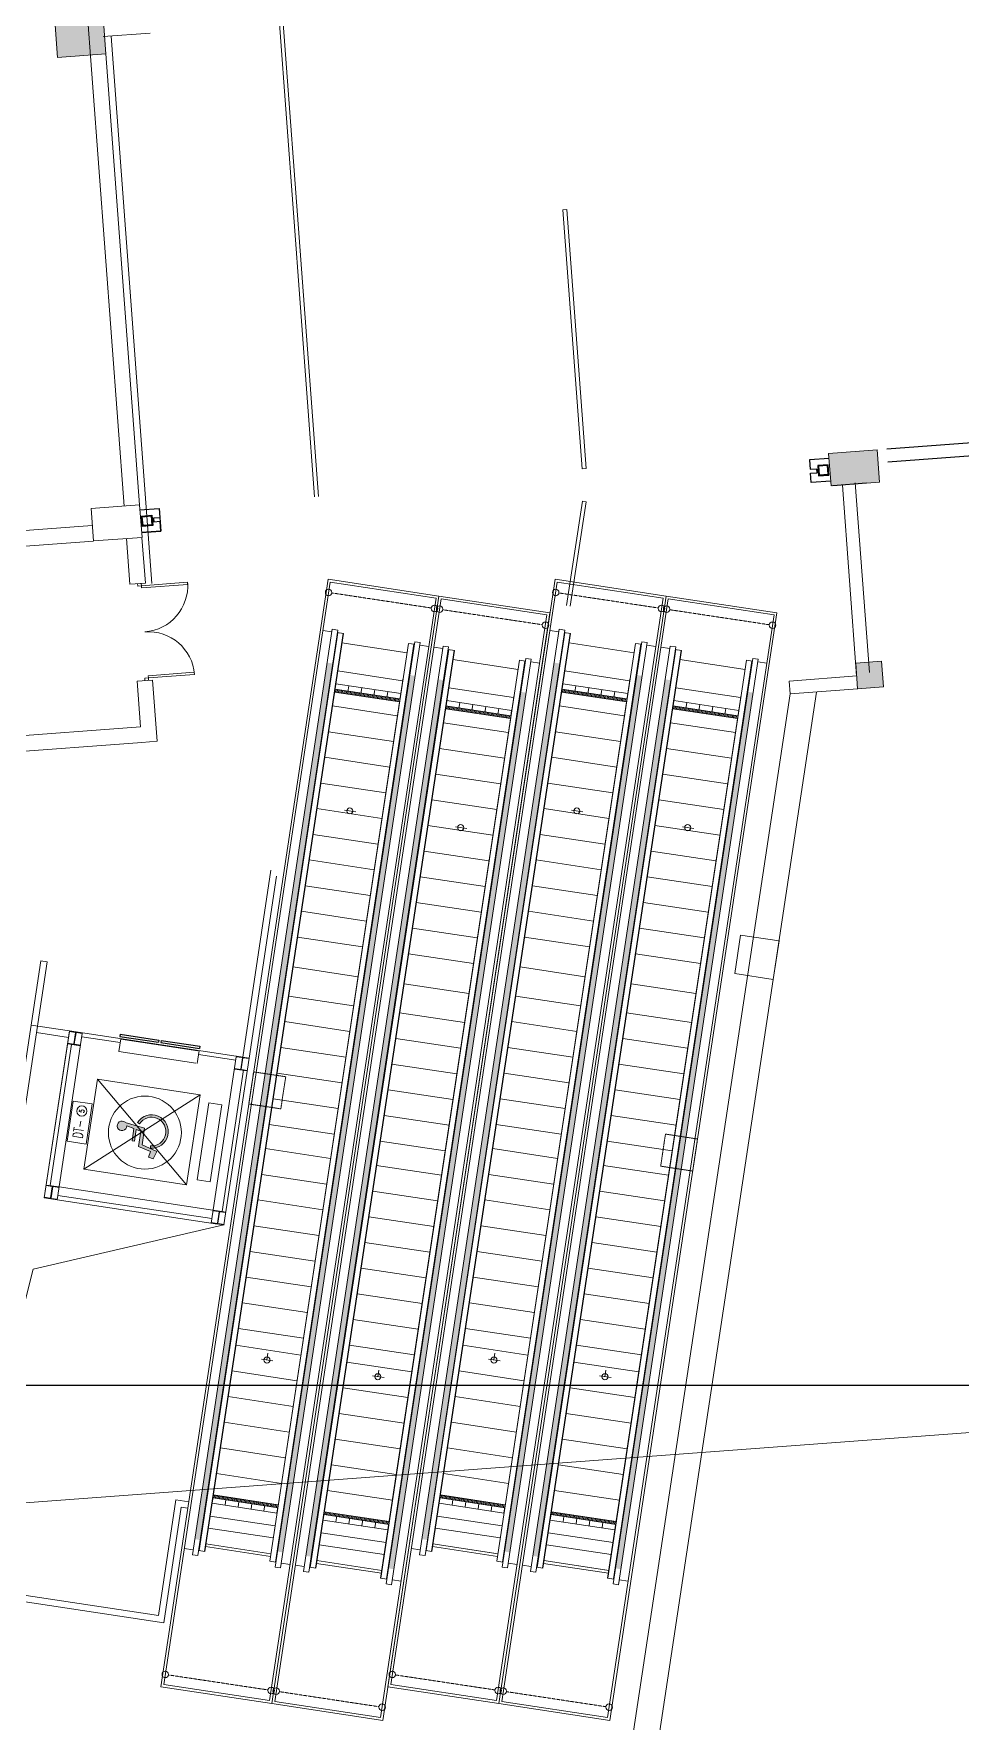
# Model space of a CAD drawing. Header units: millimetres. Extents: x 395197 to 699875, y 745 to 708816.
# Drawn here: x 426570 to 440865, y 585556 to 611573 of the extents above; entities that cross this region are included whole.
import ezdxf
from ezdxf.enums import TextEntityAlignment as Align

# ---------------------------------------------------------------- set-up
doc = ezdxf.new("R2010")
doc.units = ezdxf.units.MM
for name, pattern in [('DASH', [0.35, 0.25, -0.1]), ('DASHDOT2', [0.5, 0.25, -0.125, 0, -0.125]), ('DASHED', [0.75, 0.5, -0.25])]:
    doc.linetypes.add(name, pattern=pattern)
for name, color, linetype in [('0-修改新增', 2, 'Continuous'), ('DIM1', 102, 'Continuous'), ('EECOMM', 1, 'DASHDOT2'), ('ZX-铺地', 253, 'Continuous'), ('边界', 6, 'Continuous')]:
    doc.layers.add(name, color=color, linetype=linetype)
for name, color, linetype, lineweight in [('00插入红线', 7, 'Continuous', 9), ('1', 253, 'Continuous', 9), ('4', 4, 'Continuous', 9), ('ARDOOR', 252, 'Continuous', 9), ('AUDIT_D_110625132327-0', 4, 'Continuous', 9), ('COLUMN', 9, 'Continuous', 13), ('CONCRETE', 65, 'Continuous', 9), ('LATEX', 83, 'Continuous', 9), ('STEEL', 163, 'Continuous', 9), ('TEXT', 7, 'Continuous', 9), ('TRUSS', 53, 'Continuous', 9), ('WALL', 6, 'Continuous', 20), ('龙阳路站平剖面图0625$0$A-STRS', 50, 'Continuous', 9), ('龙阳路站平剖面图0625$0$FURNITUR', 252, 'Continuous', 9), ('龙阳路站平剖面图0625$0$填充', 25, 'Continuous', 9), ('龙阳路站平剖面图0625$0$建－墙体', 7, 'Continuous', 9)]:
    doc.layers.add(name, color=color, linetype=linetype, lineweight=lineweight)
doc.styles.add('_TCH_DIM', font='txt1.shx', dxfattribs={"bigfont": '@@hztxt.shx'})

# ---------------------------------------------------------------- blocks, each defined once
blk = doc.blocks.new('_FZHK')
blk.add_lwpolyline([(-0.5, -0.5), (0.5, -0.5), (0.5, 0.5), (-0.5, 0.5)], close=True)
blk = doc.blocks.new('AUD05D1S')
for p, q in [((-0.95, 0), (-0.95, 0.95)), ((-0.95, 0.95), (-0.904, 0.95)), ((-0.904, 0), (-0.904, 0.95)), ((0.95, 0.95), (0.904, 0.95)), ((0.904, 0), (0.904, 0.95)), ((0.95, 0), (0.95, 0.95)), ((-0.95, 0), (-0.904, 0)), ((0.95, 0), (0.904, 0))]:
    blk.add_line(p, q)
for points in [[(-1, 0), (-0.95, 0), (-0.95, -0.075), (-1, -0.075)], [(1, 0), (0.95, 0), (0.95, -0.075), (1, -0.075)]]:
    blk.add_lwpolyline(points)
for centre, start, end in [((-0.95, 0), 0, 90), ((0.95, 0), 90, 180)]:
    blk.add_arc(centre, 0.95, start, end)
blk = doc.blocks.new('SHUCHI')
at = {"layer": 'CONCRETE'}
for p, q in [((-129, 1011), (0, 1011)), ((-129, 991), (-84, 991)), ((-129, 971), (-84, 971)), ((-129, 950), (-84, 950)), ((-129, 930), (-84, 930)), ((-129, 910), (-84, 910)), ((-129, 890), (-84, 890)), ((-129, 869), (-84, 869)), ((-129, 849), (-84, 849)), ((-129, 829), (-84, 829)), ((-129, 809), (0, 809)), ((-129, 789), (-84, 789)), ((-84, 1011), (-84, 0)), ((-129, 768), (-84, 768)), ((-129, 748), (-84, 748)), ((-129, 728), (-84, 728)), ((-129, 708), (-84, 708)), ((-129, 687), (-84, 687)), ((-129, 667), (-84, 667)), ((-129, 647), (-84, 647)), ((-129, 627), (-84, 627)), ((-129, 607), (0, 607)), ((-129, 586), (-84, 586)), ((-129, 566), (-84, 566)), ((-129, 546), (-84, 546)), ((-129, 526), (-84, 526)), ((-129, 505), (-84, 505)), ((-129, 485), (-84, 485)), ((-129, 465), (-84, 465)), ((-129, 445), (-84, 445)), ((-129, 425), (-84, 425)), ((-129, 404), (0, 404)), ((-129, 384), (-84, 384)), ((-129, 364), (-84, 364)), ((-129, 344), (-84, 344)), ((-129, 324), (-84, 324)), ((-129, 303), (-84, 303)), ((-129, 283), (-84, 283)), ((-129, 263), (-84, 263)), ((-129, 243), (-84, 243)), ((-129, 222), (-84, 222)), ((-129, 202), (0, 202)), ((-129, 182), (-84, 182)), ((-129, 162), (-84, 162)), ((-129, 142), (-84, 142)), ((-129, 121), (-84, 121)), ((-129, 101), (-84, 101)), ((-129, 81), (-84, 81)), ((-129, 61), (-84, 61)), ((-129, 40), (-84, 40)), ((-129, 20), (-84, 20)), ((-129, 0), (0, 0))]:
    blk.add_line(p, q, dxfattribs=at)
at = {"layer": 'STEEL'}
for p, q in [((-129, 1011), (-129, 0)), ((0, 1011), (0, 0))]:
    blk.add_line(p, q, dxfattribs=at)
blk = doc.blocks.new('龙阳路站平剖面图0625$0$9')
at = {"layer": '龙阳路站平剖面图0625$0$填充', "linetype": 'Continuous'}
h = blk.add_hatch(color=256, dxfattribs=at)
h.paths.add_polyline_path([(63, 866), (10, 612), (-417, 612), (-417, 530), (-7, 530), (-42, 361), (-577, 361), (-685, -70), (-877, -28), (-918, -195), (-647, -278), (-501, 250), (83, 250), (178, 938, 4.631739)])
h.paths.add_polyline_path([(-491, -42), (-572, -49, 1.740436), (240, 522), (205, 448, -1.740436)])
at = {"layer": '龙阳路站平剖面图0625$0$FURNITUR'}
for p, q in [((-417, 530), (-417, 612)), ((-417, 612), (10, 612)), ((10, 612), (63, 866)), ((178, 938), (83, 250)), ((-685, -70), (-577, 361)), ((-501, 250), (-647, -278)), ((-577, 361), (-42, 361)), ((83, 250), (-501, 250)), ((-7, 530), (-417, 530)), ((-42, 361), (-7, 530)), ((-918, -195), (-877, -28)), ((-647, -278), (-918, -195)), ((-877, -28), (-685, -70))]:
    blk.add_line(p, q, dxfattribs=at)
at = {"layer": '龙阳路站平剖面图0625$0$FURNITUR', "linetype": 'Continuous'}
for p, q in [((240, 522), (205, 448)), ((-491, -42), (-572, -49))]:
    blk.add_line(p, q, dxfattribs=at)
at = {"layer": '龙阳路站平剖面图0625$0$FURNITUR'}
for centre, radius, start, end in [((42, 1029), 164, 326.33705, 277.60405), ((0, 0), 575, 184.87548, 65.35417), ((0, 0), 492, 184.87548, 65.35417)]:
    blk.add_arc(centre, radius, start, end, dxfattribs=at)
blk = doc.blocks.new('龙阳路站平剖面图0625$0$无障碍标')
at = {"layer": '龙阳路站平剖面图0625$0$建－墙体', "linetype": 'Continuous'}
blk.add_blockref('龙阳路站平剖面图0625$0$9', (0, 0), dxfattribs=at)
blk = doc.blocks.new('龙阳路站平剖面图0625$0$FASFSFD')
at = {"layer": '龙阳路站平剖面图0625$0$FURNITUR'}
blk.add_circle((-742531, -150831), 750, dxfattribs=at)
at = {"layer": '龙阳路站平剖面图0625$0$填充', "linetype": 'Continuous', "xscale": -0.5999999959021807, "yscale": 0.5999999963096343, "zscale": 0.6000000000003638}
blk.add_blockref('龙阳路站平剖面图0625$0$无障碍标', (-742573, -150963), dxfattribs=at)

msp = doc.modelspace()

# ---------------------------------------------------------------- hatches: boundary and pattern name
at = {"layer": 'COLUMN'}
for points in [[(426897, 611705), (427645, 611761), (427682, 611263), (426934, 611207)], [(438821, 605104), (439569, 605160), (439606, 604661), (438859, 604606)]]:
    msp.add_hatch(color=8, dxfattribs=at).paths.add_polyline_path(points)
at = {"layer": 'COLUMN', "extrusion": (-3.47712e-06, 4.65959e-05, 1)}
msp.add_hatch(color=8, dxfattribs=at).paths.add_polyline_path([(439268, 601478), (439238, 601877), (439637, 601907), (439666, 601508)])
msp.add_hatch(color=8, dxfattribs=at).paths.add_polyline_path([(439268, 601478), (439238, 601877), (439637, 601907), (439666, 601508)])
at = {"layer": 'DIM1'}
h = msp.add_hatch(color=252, dxfattribs=at)
h.paths.add_polyline_path([(430960, 600439), (431176, 601870), (431091, 601883), (430875, 600452)])
h.paths.add_polyline_path([(430231, 596185), (430316, 596172), (430960, 600439), (430875, 600452)])
h.paths.add_polyline_path([(429068, 588489), (429153, 588477), (430316, 596172), (430231, 596185)])
h.paths.add_polyline_path([(429068, 588489), (429052, 588378), (429137, 588365), (429153, 588477)])
h = msp.add_hatch(color=252, dxfattribs=at)
h.paths.add_polyline_path([(434459, 600439), (434675, 601870), (434590, 601883), (434374, 600452)])
h.paths.add_polyline_path([(433730, 596185), (433815, 596172), (434459, 600439), (434374, 600452)])
h.paths.add_polyline_path([(432568, 588489), (432653, 588477), (433815, 596172), (433730, 596185)])
h.paths.add_polyline_path([(432568, 588489), (432551, 588378), (432636, 588365), (432653, 588477)])
h = msp.add_hatch(color=252, dxfattribs=at)
h.paths.add_polyline_path([(432233, 600247), (432449, 601678), (432366, 601691), (432149, 600260)])
h.paths.add_polyline_path([(432233, 600247), (432149, 600260), (431505, 595992), (431588, 595980)])
h.paths.add_polyline_path([(430343, 588297), (430426, 588284), (431588, 595980), (431505, 595992)])
h.paths.add_polyline_path([(430409, 588173), (430426, 588284), (430343, 588297), (430326, 588185)])
h = msp.add_hatch(color=252, dxfattribs=at)
h.paths.add_polyline_path([(432671, 600181), (432887, 601612), (432802, 601625), (432586, 600194)])
h.paths.add_polyline_path([(431941, 595926), (432026, 595914), (432671, 600181), (432586, 600194)])
h.paths.add_polyline_path([(430779, 588231), (430864, 588218), (432026, 595914), (431941, 595926)])
h.paths.add_polyline_path([(430779, 588231), (430762, 588119), (430847, 588107), (430864, 588218)])
h = msp.add_hatch(color=252, dxfattribs=at)
h.paths.add_polyline_path([(435732, 600247), (435948, 601678), (435865, 601691), (435649, 600260)])
h.paths.add_polyline_path([(435732, 600247), (435649, 600260), (435004, 595992), (435088, 595980)])
h.paths.add_polyline_path([(433842, 588297), (433925, 588284), (435088, 595980), (435004, 595992)])
h.paths.add_polyline_path([(433909, 588173), (433925, 588284), (433842, 588297), (433825, 588185)])
h = msp.add_hatch(color=252, dxfattribs=at)
h.paths.add_polyline_path([(436170, 600181), (436386, 601612), (436301, 601625), (436085, 600194)])
h.paths.add_polyline_path([(435440, 595926), (435525, 595914), (436170, 600181), (436085, 600194)])
h.paths.add_polyline_path([(434278, 588231), (434363, 588218), (435525, 595914), (435440, 595926)])
h.paths.add_polyline_path([(434278, 588231), (434261, 588119), (434346, 588107), (434363, 588218)])
h = msp.add_hatch(color=252, dxfattribs=at)
h.paths.add_polyline_path([(433943, 599989), (434160, 601420), (434076, 601432), (433860, 600001)])
h.paths.add_polyline_path([(433943, 599989), (433860, 600001), (433216, 595734), (433299, 595721)])
h.paths.add_polyline_path([(432053, 588039), (432137, 588026), (433299, 595721), (433216, 595734)])
h.paths.add_polyline_path([(432120, 587914), (432137, 588026), (432053, 588039), (432037, 587927)])
h = msp.add_hatch(color=252, dxfattribs=at)
h.paths.add_polyline_path([(437443, 599989), (437659, 601420), (437575, 601432), (437359, 600001)])
h.paths.add_polyline_path([(437443, 599989), (437359, 600001), (436715, 595734), (436798, 595721)])
h.paths.add_polyline_path([(435553, 588039), (435636, 588026), (436798, 595721), (436715, 595734)])
h.paths.add_polyline_path([(435619, 587914), (435636, 588026), (435553, 588039), (435536, 587927)])

# ---------------------------------------------------------------- linework, layer by layer
at = {"color": 252}
for p, q in [((427902, 596157, 0), (427897, 596124, 0)), ((427897, 596124, 0), (428490, 596034, 0)), ((427902, 596157, 0), (428495, 596067, 0)), ((427912, 596088, 0), (429098, 595909, 0)), ((428495, 596067, 0), (428490, 596034, 0)), ((428535, 596061, 0), (428530, 596028, 0)), ((428535, 596061, 0), (429128, 595972, 0)), ((428530, 596028, 0), (429123, 595939, 0)), ((429128, 595972, 0), (429123, 595939, 0))]:
    msp.add_line(p, q, dxfattribs=at)
at = {"layer": '0-修改新增', "color": 3, "linetype": 'ByBlock', "elevation": 0}
for points in [[(455575, 606354), (439719, 605171)], [(455590, 606155), (439734, 604972)], [(438827, 605029), (438527, 605007), (438533, 604932), (438538, 604863), (438638, 604870), (438642, 604810)], [(438853, 604680), (438553, 604658), (438548, 604733), (438543, 604803), (438642, 604810), (438638, 604870)], [(428202, 604235), (428501, 604260), (428507, 604185), (428513, 604116), (428414, 604107), (428419, 604048)], [(428231, 603887), (428530, 603911), (428524, 603986), (428518, 604056), (428419, 604048), (428414, 604107)]]:
    msp.add_lwpolyline(points, dxfattribs=at)
for points in [[(438814, 604933), (438654, 604921), (438666, 604762), (438825, 604774)], [(438803, 604920), (438667, 604910), (438677, 604775), (438813, 604785)], [(428230, 604142), (428390, 604156), (428403, 603996), (428243, 603983)], [(428243, 604131), (428379, 604143), (428390, 604007), (428254, 603996)]]:
    msp.add_lwpolyline(points, close=True, dxfattribs=at)
at = {"layer": '00插入红线'}
msp.add_line((455622, 591112, 0), (413034, 587935, 0), dxfattribs=at)
at = {"layer": '1', "color": 252}
for centre in [(431114, 602964, 0), (434614, 602964, 0), (432746, 602718, 0), (432825, 602706, 0), (436245, 602718, 0), (436324, 602706, 0), (434457, 602459, 0), (437956, 602459, 0), (428597, 586293, 0), (432096, 586293, 0), (430228, 586046, 0), (430307, 586034, 0), (433727, 586046, 0), (433807, 586034, 0), (431939, 585788, 0), (435438, 585788, 0)]:
    msp.add_circle(centre, 50, dxfattribs=at)
at = {"layer": '4', "color": 2}
for p, q in [((430355, 611733, 0), (430899, 604437, 0)), ((430415, 611737, 0), (430959, 604442, 0)), ((434726, 608859, 0), (434786, 608864, 0)), ((435023, 604870, 0), (434726, 608859, 0)), ((435083, 604875, 0), (434786, 608864, 0)), ((435083, 604875, 0), (435023, 604870, 0)), ((434780, 602764, 0), (435025, 604370, 56)), ((435025, 604370, 56), (435084, 604361, 56)), ((434839, 602755, 0), (435084, 604361, 56))]:
    msp.add_line(p, q, dxfattribs=at)
at = {"layer": '4', "color": 2, "extrusion": (3.46158e-06, -4.65971e-05, 1)}
msp.add_line((427762, 611536, 0), (428391, 603104, -1), dxfattribs=at)
at = {"layer": '4', "color": 252}
for p, q in [((430225, 598685, 0), (429790, 595804, 0)), ((430312, 598591, 0), (429889, 595789, 0)), ((426732, 593637, 0), (427121, 596208, 0)), ((426732, 593637, 0), (427120, 596200, 0)), ((426930, 593607, 0), (427317, 596170, 0)), ((427121, 596208, 0), (427120, 596200, 0)), ((427120, 596200, 0), (427211, 596186, 0)), ((427121, 596208, 0), (429889, 595789, 0)), ((427318, 596178, 0), (427121, 596208, 0)), ((427215, 596180, 0), (427189, 596008, 0)), ((427195, 596007, 0), (427221, 596179, 0)), ((427226, 596183, 0), (427317, 596170, 0)), ((427310, 596118, 0), (427903, 596029, 0)), ((427317, 596170, 0), (427318, 596178, 0)), ((426822, 593825, 0), (427150, 596001, 0)), ((427092, 596018, 0), (427091, 596010, 0)), ((427091, 596010, 0), (427289, 595980, 0)), ((427183, 596004, 0), (427092, 596018, 0)), ((427290, 595988, 0), (427199, 596002, 0)), ((427289, 595980, 0), (427290, 595988, 0)), ((427882, 595890, 0), (429068, 595711, 0)), ((429109, 595847, 0), (429683, 595760, 0)), ((429303, 593248, 0), (429690, 595811, 0)), ((429501, 593219, 0), (429889, 595789, 0)), ((429692, 595819, 0), (429690, 595811, 0)), ((429690, 595811, 0), (429781, 595798, 0)), ((429889, 595789, 0), (429692, 595819, 0)), ((429786, 595792, 0), (429760, 595620, 0)), ((429766, 595619, 0), (429791, 595791, 0)), ((429797, 595795, 0), (429888, 595781, 0)), ((429888, 595781, 0), (429889, 595789, 0)), ((429472, 593425, 0), (429801, 595608, 0)), ((429663, 595629, 0), (429662, 595621, 0)), ((429662, 595621, 0), (429859, 595592, 0)), ((429754, 595616, 0), (429663, 595629, 0)), ((429861, 595600, 0), (429770, 595613, 0)), ((429859, 595592, 0), (429861, 595600, 0)), ((426762, 593834, 0), (426761, 593827, 0)), ((426761, 593827, 0), (426852, 593813, 0)), ((426960, 593805, 0), (426762, 593834, 0)), ((426856, 593807, 0), (426830, 593635, 0)), ((426836, 593634, 0), (426862, 593806, 0)), ((426868, 593810, 0), (426959, 593797, 0)), ((426959, 593797, 0), (426960, 593805, 0)), ((426960, 593805, 0), (429531, 593416, 0)), ((426734, 593645, 0), (426732, 593637, 0)), ((426732, 593637, 0), (426930, 593607, 0)), ((426825, 593631, 0), (426734, 593645, 0)), ((426931, 593615, 0), (426840, 593628, 0)), ((426930, 593607, 0), (426931, 593615, 0)), ((426930, 593607, 0), (429402, 593233, 0)), ((426940, 593674, 0), (429313, 593316, 0)), ((429333, 593446, 0), (429332, 593438, 0)), ((429531, 593416, 0), (429333, 593446, 0)), ((429305, 593256, 0), (429303, 593248, 0)), ((429303, 593248, 0), (429501, 593219, 0)), ((429395, 593243, 0), (429305, 593256, 0)), ((429332, 593438, 0), (429423, 593425, 0)), ((429427, 593419, 0), (429401, 593247, 0)), ((429407, 593246, 0), (429433, 593418, 0)), ((429502, 593226, 0), (429411, 593240, 0)), ((429439, 593422, 0), (429530, 593408, 0)), ((429501, 593219, 0), (429502, 593226, 0)), ((429530, 593408, 0), (429531, 593416, 0)), ((428760, 588982, 0), (428491, 587202, 0)), ((428844, 588868, 0), (428575, 587088, 0))]:
    msp.add_line(p, q, dxfattribs=at)
at = {"layer": '4', "color": 252, "elevation": 0}
for points in [[(459637, 534554), (435798, 550289), (435798, 585315), (438227, 601400)], [(460363, 534554), (436198, 550504), (436198, 585285), (438636, 601430)], [(426677, 597286), (425214, 587596), (428575, 587088)], [(426776, 597271), (425327, 587680), (428491, 587202)], [(426677, 597286), (426776, 597271)], [(426528, 596297), (427121, 596208)], [(426612, 596183), (427106, 596109)], [(427912, 596088), (427882, 595890)], [(429118, 595906), (429088, 595708)], [(428760, 588982), (428958, 588952)], [(428844, 588868), (428943, 588853)]]:
    msp.add_lwpolyline(points, dxfattribs=at)
at = {"layer": '4', "color": 252}
for centre, start, end in [((427210, 596181, 0), 351.4118, 81.4118), ((427226, 596179, 0), 81.4118, 171.4118), ((427184, 596009, 0), 261.4118, 351.4118), ((427200, 596006, 0), 171.4118, 261.4118), ((429781, 595793, 0), 351.4118, 81.4118), ((429796, 595790, 0), 81.4118, 171.4118), ((429755, 595621, 0), 261.4118, 351.4118), ((429770, 595618, 0), 171.4118, 261.4118), ((426851, 593808, 0), 351.4118, 81.4118), ((426867, 593805, 0), 81.4118, 171.4118), ((426825, 593636, 0), 261.4118, 351.4118), ((426841, 593633, 0), 171.4118, 261.4118), ((429396, 593248, 0), 261.4118, 351.4118), ((429412, 593245, 0), 171.4118, 261.4118), ((429422, 593420, 0), 351.4118, 81.4118), ((429438, 593417, 0), 81.4118, 171.4118)]:
    msp.add_arc(centre, 5, start, end, dxfattribs=at)
at = {"layer": 'AUDIT_D_110625132327-0', "color": 252, "elevation": 0}
msp.add_lwpolyline([(427178, 595128), (427085, 594509), (427376, 594465), (427469, 595084)], close=True, dxfattribs=at)
at = {"layer": 'AUDIT_D_110625132327-0', "color": 252}
msp.add_circle((427311, 594974, 0), 78.7, dxfattribs=at)
at = {"layer": 'COLUMN', "color": 8, "extrusion": (-3.47659e-06, 4.65959e-05, 1), "elevation": 25}
msp.add_lwpolyline([(439268, 601478), (439238, 601877), (439637, 601907), (439666, 601508), (439268, 601478)], dxfattribs=at)
msp.add_lwpolyline([(439268, 601478), (439238, 601877), (439637, 601907), (439666, 601508), (439268, 601478)], dxfattribs=at)
at = {"layer": 'CONCRETE', "color": 252}
for p, q in [((431225, 601558, 0), (432225, 601407, 0)), ((434724, 601558, 0), (435724, 601407, 0)), ((432936, 601299, 0), (433935, 601148, 0)), ((436435, 601299, 0), (437435, 601148, 0))]:
    msp.add_line(p, q, dxfattribs=at)
at = {"layer": 'CONCRETE', "color": 252, "elevation": 0}
for points in [[(431105, 603168), (432815, 602909), (430238, 585843), (428527, 586101)], [(434604, 603168), (436315, 602909), (433737, 585843), (432027, 586101)], [(432815, 602909), (434526, 602651), (431949, 585585), (430238, 585843)], [(436315, 602909), (438025, 602651), (435448, 585585), (433737, 585843)]]:
    msp.add_lwpolyline(points, close=True, dxfattribs=at)
at = {"layer": 'EECOMM', "color": 3, "linetype": 'ByBlock', "elevation": 0}
msp.add_lwpolyline([(428202, 604235), (428501, 604260), (428530, 603911), (428231, 603887)], dxfattribs=at)
at = {"layer": 'LATEX', "color": 252, "linetype": 'Continuous'}
for p, q in [((431169, 602397, 0), (429015, 588138, 0)), ((431254, 602384, 0), (429100, 588125, 0)), ((434668, 602397, 0), (432515, 588138, 0)), ((434753, 602384, 0), (432600, 588125, 0)), ((432527, 602192, 0), (430373, 587933, 0)), ((432879, 602139, 0), (430726, 587880, 0)), ((432964, 602126, 0), (430811, 587867, 0)), ((436026, 602192, 0), (433872, 587933, 0)), ((436379, 602139, 0), (434225, 587880, 0)), ((436464, 602126, 0), (434310, 587867, 0)), ((434237, 601934, 0), (432084, 587675, 0)), ((437736, 601934, 0), (435583, 587675, 0))]:
    msp.add_line(p, q, dxfattribs=at)
at = {"layer": 'LATEX', "color": 252}
for p, q in [((431169, 602397, 0), (431254, 602384, 0)), ((434668, 602397, 0), (434753, 602384, 0)), ((430290, 587946, 0), (432443, 602205, 0)), ((432443, 602205, 0), (432527, 602192, 0)), ((432527, 602192, 0), (432443, 602205, 0)), ((432879, 602139, 0), (432964, 602126, 0)), ((433789, 587946, 0), (435942, 602205, 0)), ((435942, 602205, 0), (436026, 602192, 0)), ((436026, 602192, 0), (435942, 602205, 0)), ((436379, 602139, 0), (436464, 602126, 0)), ((432000, 587687, 0), (434154, 601946, 0)), ((434154, 601946, 0), (434237, 601934, 0)), ((434237, 601934, 0), (434154, 601946, 0)), ((435500, 587687, 0), (437653, 601946, 0)), ((437653, 601946, 0), (437736, 601934, 0)), ((437736, 601934, 0), (437653, 601946, 0)), ((429015, 588138, 0), (429100, 588125, 0)), ((432515, 588138, 0), (432600, 588125, 0)), ((430373, 587933, 0), (430290, 587946, 0)), ((430726, 587880, 0), (430811, 587867, 0)), ((433872, 587933, 0), (433789, 587946, 0)), ((434225, 587880, 0), (434310, 587867, 0)), ((432084, 587675, 0), (432000, 587687, 0)), ((435583, 587675, 0), (435500, 587687, 0))]:
    msp.add_line(p, q, dxfattribs=at)
at = {"layer": 'STEEL', "color": 252}
for p, q in [((431254, 602344, 0), (429118, 588200, 0)), ((431026, 602378, 0), (431163, 602357, 0)), ((431248, 602345, 0), (431342, 602330, 0)), ((434753, 602344, 0), (432617, 588200, 0)), ((434525, 602378, 0), (434662, 602357, 0)), ((434747, 602345, 0), (434841, 602330, 0)), ((432430, 602166, 0), (430294, 588023, 0)), ((432965, 602085, 0), (430829, 587942, 0)), ((431320, 602188, 0), (432323, 602036, 0)), ((432345, 602179, 0), (432437, 602165, 0)), ((432521, 602152, 0), (432657, 602132, 0)), ((432737, 602120, 0), (432873, 602099, 0)), ((432958, 602086, 0), (433053, 602072, 0)), ((435929, 602166, 0), (433793, 588023, 0)), ((436464, 602085, 0), (434328, 587942, 0)), ((434820, 602188, 0), (435822, 602036, 0)), ((435844, 602179, 0), (435936, 602165, 0)), ((436020, 602152, 0), (436157, 602132, 0)), ((436236, 602120, 0), (436373, 602099, 0)), ((436458, 602086, 0), (436552, 602072, 0)), ((434140, 601908, 0), (432004, 587764, 0)), ((433031, 601930, 0), (434034, 601778, 0)), ((434055, 601921, 0), (434148, 601907, 0)), ((434231, 601894, 0), (434368, 601873, 0)), ((437639, 601908, 0), (435503, 587764, 0)), ((436530, 601930, 0), (437533, 601778, 0)), ((437554, 601921, 0), (437647, 601907, 0)), ((437730, 601894, 0), (437867, 601873, 0)), ((431255, 601755, 0), (432255, 601604, 0)), ((434754, 601755, 0), (435754, 601604, 0)), ((432966, 601497, 0), (433965, 601346, 0)), ((436465, 601497, 0), (437465, 601346, 0)), ((431173, 601215, 0), (432173, 601064, 0)), ((434673, 601215, 0), (435672, 601064, 0)), ((431114, 600819, 0), (432113, 600668, 0)), ((432884, 600957, 0), (433884, 600806, 0)), ((434613, 600819, 0), (435613, 600668, 0)), ((436383, 600957, 0), (437383, 600806, 0)), ((432824, 600561, 0), (433824, 600410, 0)), ((436324, 600561, 0), (437323, 600410, 0)), ((431054, 600424, 0), (432054, 600273, 0)), ((431054, 600424, 0), (432054, 600273, 0)), ((431054, 600424, 0), (432054, 600273, 0)), ((431054, 600424, 0), (432054, 600273, 0)), ((431054, 600424, 0), (432054, 600273, 0)), ((431054, 600424, 0), (432054, 600273, 0)), ((431054, 600424, 0), (432054, 600273, 0)), ((431054, 600424, 0), (432054, 600273, 0)), ((434553, 600424, 0), (435553, 600273, 0)), ((434553, 600424, 0), (435553, 600273, 0)), ((434553, 600424, 0), (435553, 600273, 0)), ((434553, 600424, 0), (435553, 600273, 0)), ((434553, 600424, 0), (435553, 600273, 0)), ((434553, 600424, 0), (435553, 600273, 0)), ((434553, 600424, 0), (435553, 600273, 0)), ((434553, 600424, 0), (435553, 600273, 0)), ((430994, 600028, 0), (431994, 599877, 0)), ((430994, 600028, 0), (431994, 599877, 0)), ((430994, 600028, 0), (431994, 599877, 0)), ((430994, 600028, 0), (431994, 599877, 0)), ((432765, 600166, 0), (433764, 600015, 0)), ((432765, 600166, 0), (433764, 600015, 0)), ((432765, 600166, 0), (433764, 600015, 0)), ((432765, 600166, 0), (433764, 600015, 0)), ((432765, 600166, 0), (433764, 600015, 0)), ((432765, 600166, 0), (433764, 600015, 0)), ((432765, 600166, 0), (433764, 600015, 0)), ((432765, 600166, 0), (433764, 600015, 0)), ((434494, 600028, 0), (435493, 599877, 0)), ((434494, 600028, 0), (435493, 599877, 0)), ((434494, 600028, 0), (435493, 599877, 0)), ((434494, 600028, 0), (435493, 599877, 0)), ((436264, 600166, 0), (437263, 600015, 0)), ((436264, 600166, 0), (437263, 600015, 0)), ((436264, 600166, 0), (437263, 600015, 0)), ((436264, 600166, 0), (437263, 600015, 0)), ((436264, 600166, 0), (437263, 600015, 0)), ((436264, 600166, 0), (437263, 600015, 0)), ((436264, 600166, 0), (437263, 600015, 0)), ((436264, 600166, 0), (437263, 600015, 0)), ((432705, 599770, 0), (433705, 599619, 0)), ((432705, 599770, 0), (433705, 599619, 0)), ((432705, 599770, 0), (433705, 599619, 0)), ((432705, 599770, 0), (433705, 599619, 0)), ((436204, 599770, 0), (437204, 599619, 0)), ((436204, 599770, 0), (437204, 599619, 0)), ((436204, 599770, 0), (437204, 599619, 0)), ((436204, 599770, 0), (437204, 599619, 0)), ((430935, 599633, 0), (431934, 599482, 0)), ((434434, 599633, 0), (435433, 599482, 0)), ((430875, 599237, 0), (431874, 599086, 0)), ((430875, 599237, 0), (431874, 599086, 0)), ((430875, 599237, 0), (431874, 599086, 0)), ((430875, 599237, 0), (431874, 599086, 0)), ((430875, 599237, 0), (431874, 599086, 0)), ((430875, 599237, 0), (431874, 599086, 0)), ((430875, 599237, 0), (431874, 599086, 0)), ((430875, 599237, 0), (431874, 599086, 0)), ((432645, 599375, 0), (433645, 599224, 0)), ((434374, 599237, 0), (435374, 599086, 0)), ((434374, 599237, 0), (435374, 599086, 0)), ((434374, 599237, 0), (435374, 599086, 0)), ((434374, 599237, 0), (435374, 599086, 0)), ((434374, 599237, 0), (435374, 599086, 0)), ((434374, 599237, 0), (435374, 599086, 0)), ((434374, 599237, 0), (435374, 599086, 0)), ((434374, 599237, 0), (435374, 599086, 0)), ((436144, 599375, 0), (437144, 599224, 0)), ((432585, 598979, 0), (433585, 598828, 0)), ((432585, 598979, 0), (433585, 598828, 0)), ((432585, 598979, 0), (433585, 598828, 0)), ((432585, 598979, 0), (433585, 598828, 0)), ((432585, 598979, 0), (433585, 598828, 0)), ((432585, 598979, 0), (433585, 598828, 0)), ((432585, 598979, 0), (433585, 598828, 0)), ((432585, 598979, 0), (433585, 598828, 0)), ((436085, 598979, 0), (437084, 598828, 0)), ((436085, 598979, 0), (437084, 598828, 0)), ((436085, 598979, 0), (437084, 598828, 0)), ((436085, 598979, 0), (437084, 598828, 0)), ((436085, 598979, 0), (437084, 598828, 0)), ((436085, 598979, 0), (437084, 598828, 0)), ((436085, 598979, 0), (437084, 598828, 0)), ((436085, 598979, 0), (437084, 598828, 0)), ((430815, 598842, 0), (431815, 598691, 0)), ((430815, 598842, 0), (431815, 598691, 0)), ((430815, 598842, 0), (431815, 598691, 0)), ((430815, 598842, 0), (431815, 598691, 0)), ((434314, 598842, 0), (435314, 598691, 0)), ((434314, 598842, 0), (435314, 598691, 0)), ((434314, 598842, 0), (435314, 598691, 0)), ((434314, 598842, 0), (435314, 598691, 0)), ((430755, 598446, 0), (431755, 598295, 0)), ((430755, 598446, 0), (431755, 598295, 0)), ((430755, 598446, 0), (431755, 598295, 0)), ((430755, 598446, 0), (431755, 598295, 0)), ((432526, 598584, 0), (433525, 598433, 0)), ((432526, 598584, 0), (433525, 598433, 0)), ((432526, 598584, 0), (433525, 598433, 0)), ((432526, 598584, 0), (433525, 598433, 0)), ((434255, 598446, 0), (435254, 598295, 0)), ((434255, 598446, 0), (435254, 598295, 0)), ((434255, 598446, 0), (435254, 598295, 0)), ((434255, 598446, 0), (435254, 598295, 0)), ((436025, 598584, 0), (437025, 598433, 0)), ((436025, 598584, 0), (437025, 598433, 0)), ((436025, 598584, 0), (437025, 598433, 0)), ((436025, 598584, 0), (437025, 598433, 0)), ((432466, 598188, 0), (433466, 598037, 0)), ((432466, 598188, 0), (433466, 598037, 0)), ((432466, 598188, 0), (433466, 598037, 0)), ((432466, 598188, 0), (433466, 598037, 0)), ((435965, 598188, 0), (436965, 598037, 0)), ((435965, 598188, 0), (436965, 598037, 0)), ((435965, 598188, 0), (436965, 598037, 0)), ((435965, 598188, 0), (436965, 598037, 0)), ((430696, 598051, 0), (431695, 597900, 0)), ((430696, 598051, 0), (431695, 597900, 0)), ((430696, 598051, 0), (431695, 597900, 0)), ((430696, 598051, 0), (431695, 597900, 0)), ((434195, 598051, 0), (435195, 597900, 0)), ((434195, 598051, 0), (435195, 597900, 0)), ((434195, 598051, 0), (435195, 597900, 0)), ((434195, 598051, 0), (435195, 597900, 0)), ((430636, 597655, 0), (431636, 597504, 0)), ((430636, 597655, 0), (431636, 597504, 0)), ((430636, 597655, 0), (431636, 597504, 0)), ((430636, 597655, 0), (431636, 597504, 0)), ((432406, 597793, 0), (433406, 597642, 0)), ((432406, 597793, 0), (433406, 597642, 0)), ((432406, 597793, 0), (433406, 597642, 0)), ((432406, 597793, 0), (433406, 597642, 0)), ((434135, 597655, 0), (435135, 597504, 0)), ((434135, 597655, 0), (435135, 597504, 0)), ((434135, 597655, 0), (435135, 597504, 0)), ((434135, 597655, 0), (435135, 597504, 0)), ((435905, 597793, 0), (436905, 597642, 0)), ((435905, 597793, 0), (436905, 597642, 0)), ((435905, 597793, 0), (436905, 597642, 0)), ((435905, 597793, 0), (436905, 597642, 0)), ((432346, 597397, 0), (433346, 597246, 0)), ((432346, 597397, 0), (433346, 597246, 0)), ((432346, 597397, 0), (433346, 597246, 0)), ((432346, 597397, 0), (433346, 597246, 0)), ((435846, 597397, 0), (436845, 597246, 0)), ((435846, 597397, 0), (436845, 597246, 0)), ((435846, 597397, 0), (436845, 597246, 0)), ((435846, 597397, 0), (436845, 597246, 0)), ((430566, 597195, 0), (431566, 597044, 0)), ((430566, 597195, 0), (431566, 597044, 0)), ((430566, 597195, 0), (431566, 597044, 0)), ((430566, 597195, 0), (431566, 597044, 0)), ((434066, 597195, 0), (435065, 597044, 0)), ((434066, 597195, 0), (435065, 597044, 0)), ((434066, 597195, 0), (435065, 597044, 0)), ((434066, 597195, 0), (435065, 597044, 0)), ((432277, 596936, 0), (433277, 596785, 0)), ((432277, 596936, 0), (433277, 596785, 0)), ((432277, 596936, 0), (433277, 596785, 0)), ((432277, 596936, 0), (433277, 596785, 0)), ((435776, 596936, 0), (436776, 596785, 0)), ((435776, 596936, 0), (436776, 596785, 0)), ((435776, 596936, 0), (436776, 596785, 0)), ((435776, 596936, 0), (436776, 596785, 0)), ((430499, 596746, 0), (431498, 596595, 0)), ((430499, 596746, 0), (431498, 596595, 0)), ((430499, 596746, 0), (431498, 596595, 0)), ((430499, 596746, 0), (431498, 596595, 0)), ((433998, 596746, 0), (434997, 596595, 0)), ((433998, 596746, 0), (434997, 596595, 0)), ((433998, 596746, 0), (434997, 596595, 0)), ((433998, 596746, 0), (434997, 596595, 0)), ((430439, 596351, 0), (431438, 596200, 0)), ((430439, 596351, 0), (431438, 596200, 0)), ((430439, 596351, 0), (431438, 596200, 0)), ((430439, 596351, 0), (431438, 596200, 0)), ((432209, 596488, 0), (433209, 596337, 0)), ((432209, 596488, 0), (433209, 596337, 0)), ((432209, 596488, 0), (433209, 596337, 0)), ((432209, 596488, 0), (433209, 596337, 0)), ((433938, 596351, 0), (434938, 596200, 0)), ((433938, 596351, 0), (434938, 596200, 0)), ((433938, 596351, 0), (434938, 596200, 0)), ((433938, 596351, 0), (434938, 596200, 0)), ((435708, 596488, 0), (436708, 596337, 0)), ((435708, 596488, 0), (436708, 596337, 0)), ((435708, 596488, 0), (436708, 596337, 0)), ((435708, 596488, 0), (436708, 596337, 0)), ((432149, 596092, 0), (433149, 595941, 0)), ((432149, 596092, 0), (433149, 595941, 0)), ((432149, 596092, 0), (433149, 595941, 0)), ((432149, 596092, 0), (433149, 595941, 0)), ((435649, 596092, 0), (436648, 595941, 0)), ((435649, 596092, 0), (436648, 595941, 0)), ((435649, 596092, 0), (436648, 595941, 0)), ((435649, 596092, 0), (436648, 595941, 0)), ((430379, 595955, 0), (431379, 595804, 0)), ((430379, 595955, 0), (431379, 595804, 0)), ((430379, 595955, 0), (431379, 595804, 0)), ((430379, 595955, 0), (431379, 595804, 0)), ((433878, 595955, 0), (434878, 595804, 0)), ((433878, 595955, 0), (434878, 595804, 0)), ((433878, 595955, 0), (434878, 595804, 0)), ((433878, 595955, 0), (434878, 595804, 0)), ((430319, 595559, 0), (431319, 595409, 0)), ((430319, 595559, 0), (431319, 595409, 0)), ((430319, 595559, 0), (431319, 595409, 0)), ((430319, 595559, 0), (431319, 595409, 0)), ((430319, 595559, 0), (431319, 595409, 0)), ((430319, 595559, 0), (431319, 595409, 0)), ((430319, 595559, 0), (431319, 595409, 0)), ((430319, 595559, 0), (431319, 595409, 0)), ((432090, 595697, 0), (433089, 595546, 0)), ((432090, 595697, 0), (433089, 595546, 0)), ((432090, 595697, 0), (433089, 595546, 0)), ((432090, 595697, 0), (433089, 595546, 0)), ((433819, 595559, 0), (434818, 595409, 0)), ((433819, 595559, 0), (434818, 595409, 0)), ((433819, 595559, 0), (434818, 595409, 0)), ((433819, 595559, 0), (434818, 595409, 0)), ((433819, 595559, 0), (434818, 595409, 0)), ((433819, 595559, 0), (434818, 595409, 0)), ((433819, 595559, 0), (434818, 595409, 0)), ((433819, 595559, 0), (434818, 595409, 0)), ((435589, 595697, 0), (436589, 595546, 0)), ((435589, 595697, 0), (436589, 595546, 0)), ((435589, 595697, 0), (436589, 595546, 0)), ((435589, 595697, 0), (436589, 595546, 0)), ((432030, 595301, 0), (433030, 595150, 0)), ((432030, 595301, 0), (433030, 595150, 0)), ((432030, 595301, 0), (433030, 595150, 0)), ((432030, 595301, 0), (433030, 595150, 0)), ((432030, 595301, 0), (433030, 595150, 0)), ((432030, 595301, 0), (433030, 595150, 0)), ((432030, 595301, 0), (433030, 595150, 0)), ((432030, 595301, 0), (433030, 595150, 0)), ((435529, 595301, 0), (436529, 595150, 0)), ((435529, 595301, 0), (436529, 595150, 0)), ((435529, 595301, 0), (436529, 595150, 0)), ((435529, 595301, 0), (436529, 595150, 0)), ((435529, 595301, 0), (436529, 595150, 0)), ((435529, 595301, 0), (436529, 595150, 0)), ((435529, 595301, 0), (436529, 595150, 0)), ((435529, 595301, 0), (436529, 595150, 0)), ((430260, 595164, 0), (431259, 595013, 0)), ((430260, 595164, 0), (431259, 595013, 0)), ((430260, 595164, 0), (431259, 595013, 0)), ((430260, 595164, 0), (431259, 595013, 0)), ((433759, 595164, 0), (434759, 595013, 0)), ((433759, 595164, 0), (434759, 595013, 0)), ((433759, 595164, 0), (434759, 595013, 0)), ((433759, 595164, 0), (434759, 595013, 0)), ((430200, 594768, 0), (431200, 594617, 0)), ((431970, 594906, 0), (432970, 594755, 0)), ((431970, 594906, 0), (432970, 594755, 0)), ((431970, 594906, 0), (432970, 594755, 0)), ((431970, 594906, 0), (432970, 594755, 0)), ((433699, 594768, 0), (434699, 594617, 0)), ((435469, 594906, 0), (436469, 594755, 0)), ((435469, 594906, 0), (436469, 594755, 0)), ((435469, 594906, 0), (436469, 594755, 0)), ((435469, 594906, 0), (436469, 594755, 0)), ((431910, 594510, 0), (432910, 594359, 0)), ((435410, 594510, 0), (436409, 594359, 0)), ((430143, 594394, 0), (431143, 594243, 0)), ((433643, 594394, 0), (434642, 594243, 0)), ((430084, 593998, 0), (431083, 593847, 0)), ((431854, 594135, 0), (432854, 593984, 0)), ((433583, 593998, 0), (434582, 593847, 0)), ((435353, 594135, 0), (436353, 593984, 0)), ((431794, 593740, 0), (432794, 593589, 0)), ((435293, 593740, 0), (436293, 593589, 0)), ((430024, 593603, 0), (431023, 593452, 0)), ((433523, 593603, 0), (434523, 593452, 0)), ((429964, 593207, 0), (430964, 593056, 0)), ((431734, 593344, 0), (432734, 593193, 0)), ((433463, 593207, 0), (434463, 593056, 0)), ((435234, 593344, 0), (436233, 593193, 0)), ((431675, 592949, 0), (432674, 592798, 0)), ((435174, 592949, 0), (436174, 592798, 0)), ((429904, 592812, 0), (430904, 592661, 0)), ((433404, 592812, 0), (434403, 592661, 0)), ((429845, 592416, 0), (430844, 592265, 0)), ((429845, 592416, 0), (430844, 592265, 0)), ((429845, 592416, 0), (430844, 592265, 0)), ((431615, 592553, 0), (432615, 592402, 0)), ((433344, 592416, 0), (434344, 592265, 0)), ((433344, 592416, 0), (434344, 592265, 0)), ((433344, 592416, 0), (434344, 592265, 0)), ((435114, 592553, 0), (436114, 592402, 0)), ((431555, 592158, 0), (432555, 592007, 0)), ((431555, 592158, 0), (432555, 592007, 0)), ((431555, 592158, 0), (432555, 592007, 0)), ((435054, 592158, 0), (436054, 592007, 0)), ((435054, 592158, 0), (436054, 592007, 0)), ((435054, 592158, 0), (436054, 592007, 0)), ((429785, 592021, 0), (430785, 591870, 0)), ((429785, 592021, 0), (430785, 591870, 0)), ((429785, 592021, 0), (430785, 591870, 0)), ((433284, 592021, 0), (434284, 591870, 0)), ((433284, 592021, 0), (434284, 591870, 0)), ((433284, 592021, 0), (434284, 591870, 0)), ((429725, 591625, 0), (430725, 591474, 0)), ((431495, 591762, 0), (432495, 591611, 0)), ((431495, 591762, 0), (432495, 591611, 0)), ((431495, 591762, 0), (432495, 591611, 0)), ((433224, 591625, 0), (434224, 591474, 0)), ((434995, 591762, 0), (435994, 591611, 0)), ((434995, 591762, 0), (435994, 591611, 0)), ((434995, 591762, 0), (435994, 591611, 0)), ((429686, 591365, 0), (430685, 591214, 0)), ((429686, 591365, 0), (430685, 591214, 0)), ((429686, 591365, 0), (430685, 591214, 0)), ((431436, 591367, 0), (432435, 591216, 0)), ((433185, 591365, 0), (434185, 591214, 0)), ((433185, 591365, 0), (434185, 591214, 0)), ((433185, 591365, 0), (434185, 591214, 0)), ((434935, 591367, 0), (435935, 591216, 0)), ((431396, 591106, 0), (432396, 590955, 0)), ((431396, 591106, 0), (432396, 590955, 0)), ((431396, 591106, 0), (432396, 590955, 0)), ((434896, 591106, 0), (435895, 590955, 0)), ((434896, 591106, 0), (435895, 590955, 0)), ((434896, 591106, 0), (435895, 590955, 0)), ((429626, 590969, 0), (430626, 590818, 0)), ((429626, 590969, 0), (430626, 590818, 0)), ((433125, 590969, 0), (434125, 590818, 0)), ((433125, 590969, 0), (434125, 590818, 0)), ((431337, 590711, 0), (432336, 590560, 0)), ((431337, 590711, 0), (432336, 590560, 0)), ((434836, 590711, 0), (435836, 590560, 0)), ((434836, 590711, 0), (435836, 590560, 0)), ((429566, 590574, 0), (430566, 590423, 0)), ((429566, 590574, 0), (430566, 590423, 0)), ((429566, 590574, 0), (430566, 590423, 0)), ((433066, 590574, 0), (434065, 590423, 0)), ((433066, 590574, 0), (434065, 590423, 0)), ((433066, 590574, 0), (434065, 590423, 0)), ((429507, 590178, 0), (430506, 590027, 0)), ((429507, 590178, 0), (430506, 590027, 0)), ((429507, 590178, 0), (430506, 590027, 0)), ((431277, 590315, 0), (432277, 590164, 0)), ((431277, 590315, 0), (432277, 590164, 0)), ((431277, 590315, 0), (432277, 590164, 0)), ((433006, 590178, 0), (434006, 590027, 0)), ((433006, 590178, 0), (434006, 590027, 0)), ((433006, 590178, 0), (434006, 590027, 0)), ((434776, 590315, 0), (435776, 590164, 0)), ((434776, 590315, 0), (435776, 590164, 0)), ((434776, 590315, 0), (435776, 590164, 0)), ((431217, 589920, 0), (432217, 589769, 0)), ((431217, 589920, 0), (432217, 589769, 0)), ((431217, 589920, 0), (432217, 589769, 0)), ((434716, 589920, 0), (435716, 589769, 0)), ((434716, 589920, 0), (435716, 589769, 0)), ((434716, 589920, 0), (435716, 589769, 0)), ((429447, 589783, 0), (430447, 589632, 0)), ((429447, 589783, 0), (430447, 589632, 0)), ((432946, 589783, 0), (433946, 589632, 0)), ((432946, 589783, 0), (433946, 589632, 0)), ((429387, 589387, 0), (430387, 589236, 0)), ((429387, 589387, 0), (430387, 589236, 0)), ((431157, 589524, 0), (432157, 589373, 0)), ((431157, 589524, 0), (432157, 589373, 0)), ((432886, 589387, 0), (433886, 589236, 0)), ((432886, 589387, 0), (433886, 589236, 0)), ((434657, 589524, 0), (435656, 589373, 0)), ((434657, 589524, 0), (435656, 589373, 0)), ((429337, 589057, 0), (430337, 588906, 0)), ((429337, 589057, 0), (430337, 588906, 0)), ((431098, 589129, 0), (432097, 588978, 0)), ((431098, 589129, 0), (432097, 588978, 0)), ((432837, 589057, 0), (433836, 588906, 0)), ((432837, 589057, 0), (433836, 588906, 0)), ((434597, 589129, 0), (435597, 588978, 0)), ((434597, 589129, 0), (435597, 588978, 0)), ((429318, 588930, 0), (430318, 588779, 0)), ((431048, 588799, 0), (432048, 588648, 0)), ((431048, 588799, 0), (432048, 588648, 0)), ((432817, 588930, 0), (433817, 588779, 0)), ((434547, 588799, 0), (435547, 588648, 0)), ((434547, 588799, 0), (435547, 588648, 0)), ((429261, 588548, 0), (430260, 588398, 0)), ((429261, 588548, 0), (430260, 588398, 0)), ((429288, 588732, 0), (430288, 588581, 0)), ((429288, 588732, 0), (430288, 588581, 0)), ((431029, 588672, 0), (432028, 588521, 0)), ((432760, 588548, 0), (433759, 588398, 0)), ((432760, 588548, 0), (433759, 588398, 0)), ((432787, 588732, 0), (433787, 588581, 0)), ((432787, 588732, 0), (433787, 588581, 0)), ((434528, 588672, 0), (435528, 588521, 0)), ((429217, 588262, 0), (430217, 588111, 0)), ((429221, 588305, 0), (430226, 588153, 0)), ((429224, 588304, 0), (430223, 588153, 0)), ((430971, 588290, 0), (431971, 588139, 0)), ((430971, 588290, 0), (431971, 588139, 0)), ((430999, 588474, 0), (431999, 588323, 0)), ((430999, 588474, 0), (431999, 588323, 0)), ((432716, 588262, 0), (433716, 588111, 0)), ((432720, 588305, 0), (433726, 588153, 0)), ((432723, 588304, 0), (433723, 588153, 0)), ((434470, 588290, 0), (435470, 588139, 0)), ((434470, 588290, 0), (435470, 588139, 0)), ((434498, 588474, 0), (435498, 588323, 0)), ((434498, 588474, 0), (435498, 588323, 0)), ((428890, 588235, 0), (429027, 588214, 0)), ((429112, 588201, 0), (429206, 588187, 0)), ((430206, 588036, 0), (430301, 588022, 0)), ((430385, 588009, 0), (430522, 587988, 0)), ((430928, 588003, 0), (431927, 587852, 0)), ((430931, 588047, 0), (431937, 587895, 0)), ((430934, 588046, 0), (431934, 587895, 0)), ((432389, 588235, 0), (432526, 588214, 0)), ((432611, 588201, 0), (432705, 588187, 0)), ((433705, 588036, 0), (433800, 588022, 0)), ((433884, 588009, 0), (434021, 587988, 0)), ((434427, 588003, 0), (435427, 587852, 0)), ((434431, 588047, 0), (435436, 587895, 0)), ((434433, 588046, 0), (435433, 587895, 0)), ((430601, 587976, 0), (430737, 587956, 0)), ((430822, 587943, 0), (430917, 587929, 0)), ((431916, 587778, 0), (432012, 587763, 0)), ((432095, 587751, 0), (432232, 587730, 0)), ((434100, 587976, 0), (434237, 587956, 0)), ((434322, 587943, 0), (434416, 587929, 0)), ((435415, 587778, 0), (435511, 587763, 0)), ((435594, 587751, 0), (435731, 587730, 0))]:
    msp.add_line(p, q, dxfattribs=at)
at = {"layer": 'STEEL', "color": 252, "linetype": 'Continuous'}
for p, q in [((431339, 602331, 0), (429203, 588187, 0)), ((431342, 602330, 0), (429206, 588187, 0)), ((434838, 602331, 0), (432702, 588187, 0)), ((434841, 602330, 0), (432705, 588187, 0)), ((432345, 602179, 0), (430209, 588036, 0)), ((433050, 602072, 0), (430914, 587929, 0)), ((433053, 602072, 0), (430917, 587929, 0)), ((435844, 602179, 0), (433708, 588036, 0)), ((436549, 602072, 0), (434413, 587929, 0)), ((436552, 602072, 0), (434416, 587929, 0)), ((434055, 601921, 0), (431919, 587777, 0)), ((437554, 601921, 0), (435418, 587777, 0)), ((432261, 601647, 0), (430206, 588036, 0)), ((435760, 601647, 0), (433705, 588036, 0)), ((433972, 601389, 0), (431916, 587778, 0)), ((437471, 601389, 0), (435415, 587778, 0))]:
    msp.add_line(p, q, dxfattribs=at)
at = {"layer": 'STEEL', "color": 252, "elevation": 0}
msp.add_lwpolyline([(425327, 587680), (426563, 592539), (429501, 593219)], dxfattribs=at)
at = {"layer": 'TEXT', "color": 252}
for p, q in [((431359, 599611, 0), (431535, 599584, 0)), ((434858, 599611, 0), (435034, 599584, 0)), ((433069, 599353, 0), (433245, 599326, 0)), ((436569, 599353, 0), (436745, 599326, 0)), ((430081, 591151, 0), (430257, 591124, 0)), ((430163, 591138, 0), (430178, 591241, 0)), ((433580, 591151, 0), (433756, 591124, 0)), ((433662, 591138, 0), (433678, 591241, 0)), ((431792, 590892, 0), (431968, 590866, 0)), ((431873, 590880, 0), (431889, 590983, 0)), ((435291, 590892, 0), (435467, 590866, 0)), ((435373, 590880, 0), (435388, 590983, 0))]:
    msp.add_line(p, q, dxfattribs=at)
for centre in [(431441, 599599, 0), (434940, 599599, 0), (433151, 599340, 0), (436650, 599340, 0), (430163, 591138, 0), (433662, 591138, 0), (431873, 590880, 0), (435373, 590880, 0)]:
    msp.add_circle(centre, 46.7, dxfattribs=at)
at = {"layer": 'TRUSS', "color": 252, "linetype": 'DASHED'}
for p, q in [((431164, 602957, 0), (432697, 602725, 0)), ((434663, 602957, 0), (436196, 602725, 0)), ((432875, 602698, 0), (434407, 602467, 0)), ((436374, 602698, 0), (437906, 602467, 0)), ((428646, 586285, 0), (430179, 586054, 0)), ((432145, 586285, 0), (433678, 586054, 0)), ((430357, 586027, 0), (431889, 585795, 0)), ((433856, 586027, 0), (435389, 585795, 0))]:
    msp.add_line(p, q, dxfattribs=at)
at = {"layer": 'TRUSS', "color": 252}
for p, q in [((428573, 586135, 0), (430204, 585889, 0)), ((432072, 586135, 0), (433704, 585889, 0)), ((430283, 585877, 0), (431915, 585630, 0)), ((433783, 585877, 0), (435414, 585630, 0))]:
    msp.add_line(p, q, dxfattribs=at)
at = {"layer": 'TRUSS', "color": 252, "elevation": 0}
for points in [[(431138, 603122), (432770, 602876), (430204, 585889), (428573, 586135)], [(434638, 603122), (436269, 602876), (433704, 585889), (432072, 586135)], [(432849, 602864), (434480, 602618), (431915, 585630), (430283, 585877)], [(436348, 602864), (437980, 602618), (435414, 585630), (433783, 585877)]]:
    msp.add_lwpolyline(points, close=True, dxfattribs=at)
at = {"layer": 'WALL', "color": 252}
for p, q in [((427049, 616530, 0), (427962, 604294, 0)), ((427640, 611530, 0), (428365, 611584, 0)), ((427682, 611263, 0), (428201, 604312, 0)), ((439449, 601732, -1), (439231, 604655, -1)), ((439253, 601678, -1), (439033, 604619, -1)), ((427472, 603997, 0), (422237, 603606, 0)), ((422255, 603367, 0), (427490, 603757, 0)), ((427999, 603795, 0), (428051, 603092, 0)), ((428238, 603813, 0), (428291, 603110, 0)), ((428051, 603092, 0), (428291, 603110, 0)), ((428163, 601596, 0), (428402, 601614, 0)), ((428163, 601596, 0), (428215, 600893, 0)), ((428402, 601614, 0), (428472, 600672, 0)), ((439254, 601678, 222), (438212, 601599, -68)), ((438227, 601400, -61), (438212, 601599, -61)), ((439269, 601478, 222), (438227, 601400, -61)), ((428215, 600893, 0), (422222, 600446, 0)), ((428233, 600654, 0), (422240, 600207, 0)), ((428472, 600672, 0), (428233, 600654, 0))]:
    msp.add_line(p, q, dxfattribs=at)
at = {"layer": 'ZX-铺地'}
msp.add_line((439407, 604647, -1), (438886, 604608, -1), dxfattribs=at)
at = {"layer": '边界', "color": 8, "linetype": 'DASH'}
msp.add_line((407027, 590751, 0), (442581, 590751, 0), dxfattribs=at)
at = {"layer": '龙阳路站平剖面图0625$0$A-STRS', "color": 252}
for p, q in [((427550, 595463, 0), (427341, 594078, 0)), ((429132, 595224, 0), (427550, 595463, 0)), ((427550, 595463, 0), (428923, 593839, 0)), ((427341, 594078, 0), (429132, 595224, 0)), ((428923, 593839, 0), (429132, 595224, 0)), ((429268, 595100, 0), (429089, 593913, 0)), ((429466, 595070, 0), (429268, 595100, 0)), ((429287, 593883, 0), (429466, 595070, 0)), ((427341, 594078, 0), (428923, 593839, 0)), ((429089, 593913, 0), (429287, 593883, 0))]:
    msp.add_line(p, q, dxfattribs=at)
at = {"layer": '龙阳路站平剖面图0625$0$A-STRS', "color": 252, "elevation": 0}
msp.add_lwpolyline([(437374, 597092), (437967, 597002), (438057, 597595), (437463, 597685)], close=True, dxfattribs=at)
at = {"layer": '龙阳路站平剖面图0625$0$A-STRS', "color": 252, "linetype": 'DASH', "elevation": 0}
for points in [[(429958, 595577), (429884, 595082), (430378, 595008), (430453, 595502), (429958, 595577)], [(436306, 594618), (436232, 594124), (436726, 594049), (436801, 594543), (436306, 594618)]]:
    msp.add_lwpolyline(points, dxfattribs=at)

# ---------------------------------------------------------------- block references
at = {"color": 252, "extrusion": (0, 0, -1), "xscale": 0.7500000018626455, "yscale": 0.7500000018626455, "zscale": -0.750000001862645, "rotation": 278.5881735267783}
msp.add_blockref('龙阳路站平剖面图0625$0$FASFSFD', (-233265, 60880, 0), dxfattribs=at)
at = {"layer": 'ARDOOR', "extrusion": (-5.90117e-05, -4.40295e-06, 1), "xscale": 749.9999999996509, "yscale": 749.9999999996509, "zscale": 749.9999999996509, "rotation": 274.2670143885772}
msp.add_blockref('AUD05D1S', (428283, 602357, -28), dxfattribs=at)
at = {"layer": 'COLUMN', "xscale": 750.0000000001763, "yscale": 499.9999999997227, "zscale": 499.9999999999999, "rotation": 4.267014395991078}
for p in [(427290, 611484, 0), (439214, 604883, 0), (427846, 604035, 0)]:
    msp.add_blockref('_FZHK', p, dxfattribs=at)
at = {"layer": 'STEEL', "color": 252, "rotation": 81.41182651193468}
for p in [(432225, 601407, 0), (435724, 601407, 0), (433935, 601148, 0), (437435, 601148, 0)]:
    msp.add_blockref('SHUCHI', p, dxfattribs=at)
at = {"layer": 'STEEL', "color": 252, "xscale": -1, "rotation": 81.41182651193473}
for p in [(430318, 588779, 0), (433817, 588779, 0), (432028, 588521, 0), (435528, 588521, 0)]:
    msp.add_blockref('SHUCHI', p, dxfattribs=at)

# ---------------------------------------------------------------- texts
at = {"layer": 'AUDIT_D_110625132327-0', "color": 252, "style": '_TCH_DIM', "width": 0.705882}
msp.add_text('DT-', height=148.7, rotation=81.4118, dxfattribs=at).set_placement((427317, 594545, 0))
at = {"layer": 'AUDIT_D_110625132327-0', "color": 252, "style": '_TCH_DIM'}
msp.add_text('5', height=78.6, rotation=81.4118, dxfattribs=at).set_placement((427346, 594942, 0), (427353, 594994, 0), align=Align.FIT)

doc.saveas('drawing.dxf')
